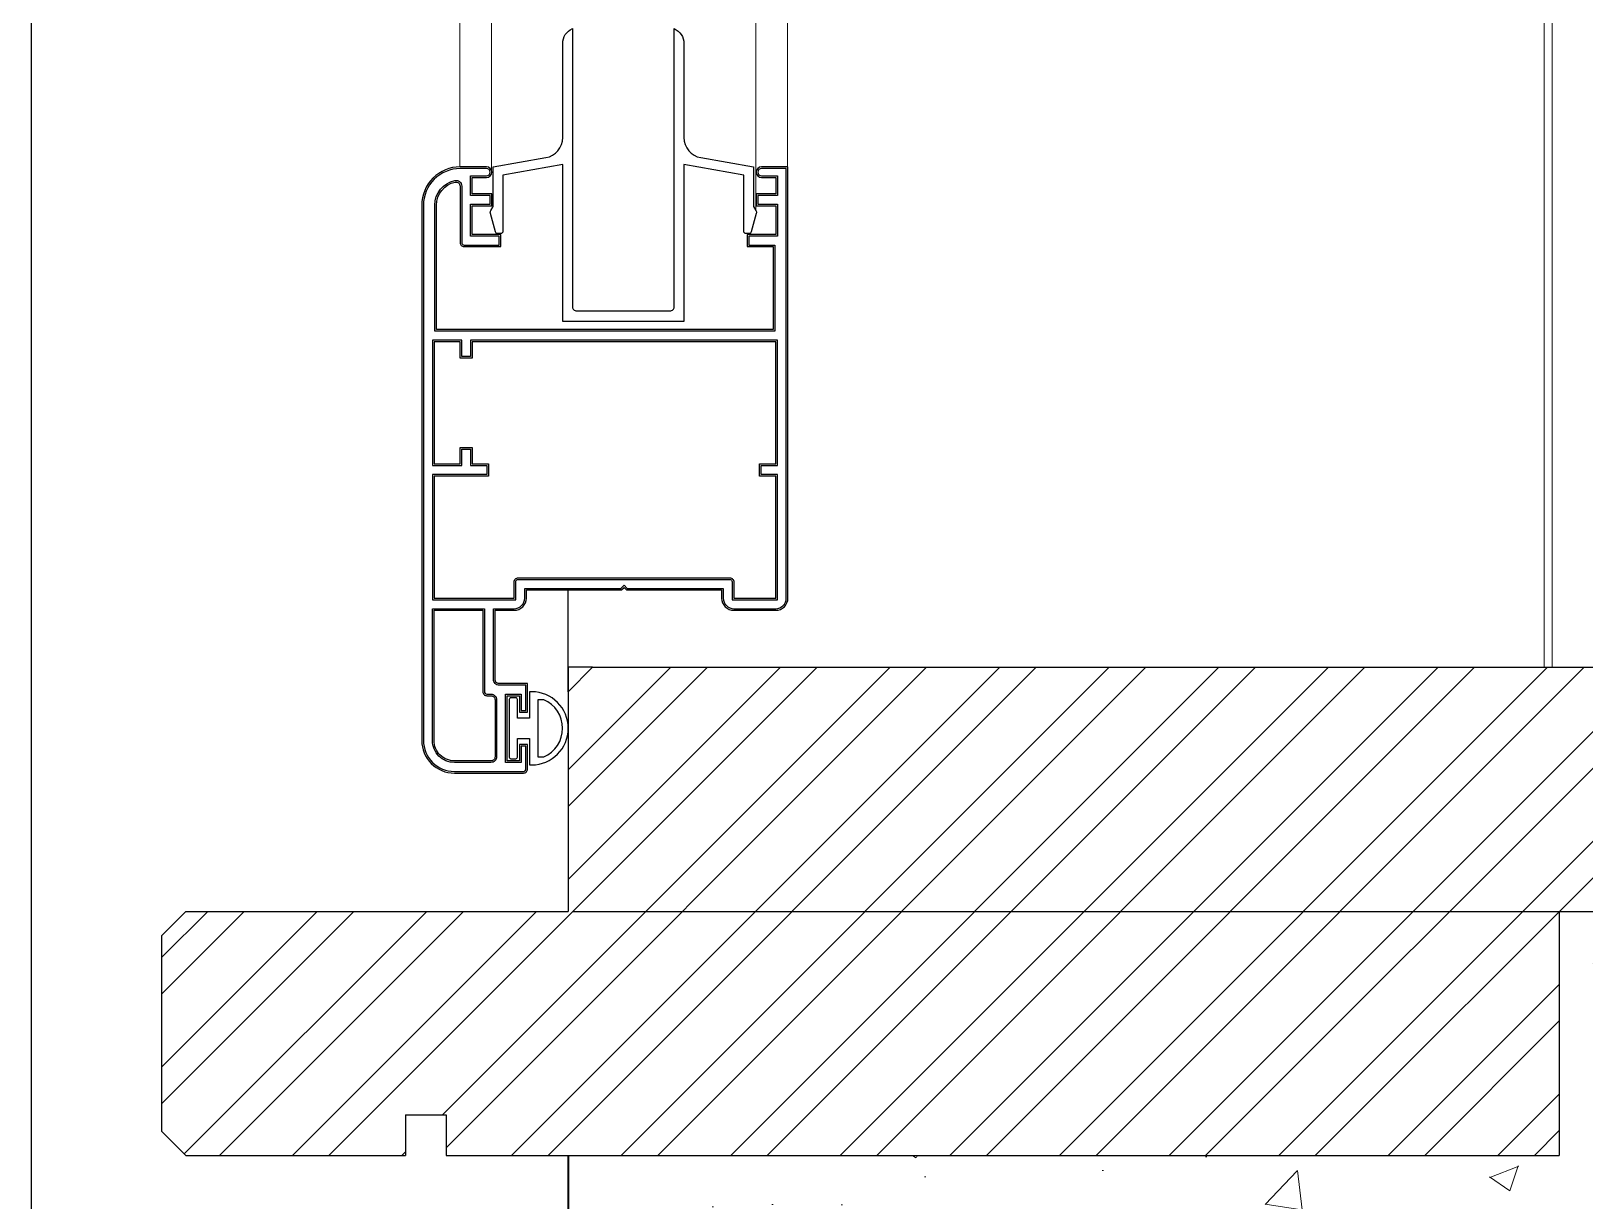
# Model space of a CAD drawing. Header units: millimetres. Extents: x 1251.1 to 1334.1, y 1577.6 to 1641.3.
# Drawn here: x 1284.4596 to 1284.6171, y 1598.1579 to 1598.2765 of the extents above; entities that cross this region are included whole.
import ezdxf

# ---------------------------------------------------------------- set-up
doc = ezdxf.new("R2010")
doc.units = ezdxf.units.MM
doc.linetypes.add('CONTINUA', pattern=[0])
doc.linetypes.add('TRATTOPUNTO', pattern=[1, 0.5, -0.25, 0, -0.25])
doc.layers.add('MURATURA', color=140, linetype='Continuous')
for name, color, linetype, lineweight in [('MURATURA sezioni - section wall', 7, 'Continuous', 40), ('PROIEZIONI finissime - fine lines', 251, 'Continuous', 9), ('SEZIONI medie - small section', 2, 'Continuous', 25), ('TRATTEGGIO - hatch', 252, 'Continuous', 20)]:
    doc.layers.add(name, color=color, linetype=linetype, lineweight=lineweight)

msp = doc.modelspace()

# ---------------------------------------------------------------- hatches: boundary and pattern name
at = {"layer": 'TRATTEGGIO - hatch'}
h = msp.add_hatch(dxfattribs=at)
h.set_pattern_fill('AR-CONC', color=256, scale=0.004123, style=0)
h.set_pattern_definition([(50, (1281.802382, 1597.982252), (0.02957362, -0.00258736), [0.00309235, -0.03401588]), (355, (1281.802382, 1597.982252), (-0.0057209, 0.0310139), [0.00247388, -0.0272127]), (100.4514, (1281.804846, 1597.982037), (0.02385274, 0.02842654), [0.0026281, -0.02890905]), (46.1842, (1281.802382, 1597.9905), (0.0440038, -0.00682458), [0.0046385, -0.0510238]), (96.6356, (1281.80605, 1597.98993), (0.0385374, 0.0401642), [0.00394214, -0.0433636]), (351.1842, (1281.80238, 1597.9905), (0.0385374, 0.04016425), [0.0037108, -0.04081906]), (21, (1281.806505, 1597.988437), (0.0246113, -0.01660053), [0.00309235, -0.03401588]), (326, (1281.806505, 1597.988437), (0.01003222, 0.02989893), [0.00247388, -0.0272127]), (71.4514, (1281.808556, 1597.987054), (0.03464353, 0.01329837), [0.0026281, -0.02890905]), (37.5, (1281.802382, 1597.982252), (0.000501368, 0.01372567), [0, -0.02688285, 0, -0.02762502, 0, -0.02731578]), (7.5, (1281.802382, 1597.982252), (0.01084672, 0.016262136), [0, -0.01575038, 0, -0.02626438, 0, -0.01041092]), (327.5, (1281.793187, 1597.982252), (0.02201023, -0.00092997), [0, -0.01030784, 0, -0.03216047, 0, -0.04267447]), (317.5, (1281.789064, 1597.982252), (0.02404557, 0.00412747), [0, -0.0134002, 0, -0.02135785, 0, -0.03030506])])
edge = h.paths.add_edge_path()
edge.add_spline(control_points=[(1284.71969, 1598.16283), (1284.7191, 1598.165), (1284.71547, 1598.17415), (1284.70663, 1598.17657), (1284.70816, 1598.18577), (1284.70854, 1598.18727)], knot_values=[25.959118, 25.959118, 25.959118, 25.959118, 31.7746, 52.716638, 56.514466, 56.514466, 56.514466, 56.514466], degree=3, periodic=0)
edge.add_line((1284.70854, 1598.18727), (1284.61454, 1598.18727))
edge.add_line((1284.61454, 1598.18727), (1284.61454, 1598.16254))
edge.add_line((1284.61454, 1598.16254), (1284.71939, 1598.16254))
edge.add_line((1284.71939, 1598.16254), (1284.71969, 1598.16283))
h = msp.add_hatch(dxfattribs=at)
h.set_pattern_fill('AR-CONC', color=256, scale=0.000164925, style=0)
h.set_pattern_definition([(50, (1283.595557, 1598.34945), (0.0300469, -0.00262876), [0.0031418, -0.0345601]), (355, (1283.595557, 1598.34945), (-0.0058124, 0.0315101), [0.0025135, -0.0276481]), (100.451, (1283.59806, 1598.34923), (0.0242346, 0.0288812), [0.00267014, -0.0293716]), (46.1842, (1283.595557, 1598.35783), (0.0447078, -0.0069339), [0.0047127, -0.0518402]), (96.6356, (1283.599283, 1598.35725), (0.039154, 0.0408068), [0.0040052, -0.0440574]), (351.184, (1283.595557, 1598.35783), (0.039154, 0.0408067), [0.0037702, -0.0414722]), (21, (1283.599747, 1598.355734), (0.02500516, -0.0168662), [0.0031418, -0.0345601]), (326, (1283.599747, 1598.355734), (0.0101927, 0.0303773), [0.0025135, -0.0276481]), (71.4514, (1283.60183, 1598.35433), (0.0351978, 0.0135112), [0.00267014, -0.0293716]), (37.5, (1283.595557, 1598.34945), (0.00050939, 0.01394528), [0, -0.02731298, 0, -0.02806702, 0, -0.02775284]), (7.5, (1283.595557, 1598.34945), (0.01102027, 0.01652233), [0, -0.0160024, 0, -0.02668461, 0, -0.0105775]), (327.5, (1283.586216, 1598.34945), (0.02236234, -0.00094482), [0, -0.01047277, 0, -0.03267504, 0, -0.04335726]), (317.5, (1283.582027, 1598.34945), (0.02443028, 0.00419348), [0, -0.0136146, 0, -0.02169958, 0, -0.03078994])])
edge = h.paths.add_edge_path()
edge.add_line((1284.51409, 1598.16254), (1284.51409, 1598.09126))
edge.add_spline(control_points=[(1284.51409, 1598.09126), (1284.52907, 1598.10186), (1284.57533, 1598.13458), (1284.66615, 1598.09399), (1284.70532, 1598.14408), (1284.71976, 1598.16254)], knot_values=[0, 0, 0, 0, 64.664479, 199.615519, 278.3914, 278.3914, 278.3914, 278.3914], degree=3, periodic=0)
edge.add_line((1284.71976, 1598.16254), (1284.51409, 1598.16254))

# ---------------------------------------------------------------- linework, layer by layer
at = {"layer": 'MURATURA', "linetype": 'ByBlock'}
msp.add_line((1284.45964, 1600.52184), (1284.45964, 1597.52184), dxfattribs=at)
at = {"layer": 'MURATURA sezioni - section wall'}
msp.add_line((1284.51409, 1598.16254), (1284.51409, 1598.09126), dxfattribs=at)
at = {"layer": 'MURATURA sezioni - section wall', "linetype": 'TRATTOPUNTO', "ltscale": 0.02}
msp.add_spline([(1284.51409, 1598.09126), (1284.56102, 1598.11657), (1284.6723, 1598.11819), (1284.71976, 1598.16254)], degree=3, dxfattribs=at)
at = {"layer": 'PROIEZIONI finissime - fine lines'}
for p, q in [((1284.61383, 1599.45308), (1284.61383, 1598.21201)), ((1284.613, 1599.44895), (1284.613, 1598.21201)), ((1284.53631, 1599.44195), (1284.53631, 1598.26273)), ((1284.5063, 1599.39878), (1284.5063, 1598.2624)), ((1284.5331, 1599.39878), (1284.5331, 1598.25832)), ((1284.50308, 1599.39824), (1284.50308, 1598.26273))]:
    msp.add_line(p, q, dxfattribs=at)
at = {"layer": 'SEZIONI medie - small section'}
for p, q in [((1284.51409, 1598.21201), (1284.51409, 1598.21985)), ((1284.51409, 1598.21201), (1284.51409, 1598.20129)), ((1284.51656, 1598.21201), (1284.51409, 1598.21201)), ((1284.51409, 1598.20954), (1284.51409, 1598.21201)), ((1284.51656, 1598.21201), (1284.7433, 1598.21201)), ((1284.51409, 1598.20954), (1284.51409, 1598.18727)), ((1284.47533, 1598.18727), (1284.47286, 1598.1848)), ((1284.47533, 1598.18727), (1284.51409, 1598.18727)), ((1284.51457, 1598.18727), (1284.61454, 1598.18727)), ((1284.61454, 1598.18727), (1284.61454, 1598.16254)), ((1284.61454, 1598.18727), (1284.72723, 1598.18727)), ((1284.47286, 1598.1848), (1284.47286, 1598.16501)), ((1284.4976, 1598.16666), (1284.4976, 1598.16254)), ((1284.4976, 1598.16666), (1284.50172, 1598.16666)), ((1284.50172, 1598.16666), (1284.50172, 1598.16254)), ((1284.47286, 1598.16501), (1284.47533, 1598.16254)), ((1284.47533, 1598.16254), (1284.4976, 1598.16254)), ((1284.49723, 1598.16254), (1284.4976, 1598.1629)), ((1284.50172, 1598.16254), (1284.61454, 1598.16254))]:
    msp.add_line(p, q, dxfattribs=at)
at = {"layer": 'SEZIONI medie - small section', "linetype": 'CONTINUA'}
msp.add_lwpolyline([(1284.51352, 1598.26297), (1284.50746, 1598.2619), (1284.50746, 1598.25621, -0.414214), (1284.50722, 1598.25597), (1284.50694, 1598.25597, -0.339454), (1284.5067, 1598.25615), (1284.5062, 1598.258, -0.198912), (1284.50624, 1598.25832), (1284.50647, 1598.25872), (1284.50647, 1598.26273), (1284.51182, 1598.26367, 0.36397), (1284.51352, 1598.2657), (1284.51352, 1598.27524, -0.298217), (1284.51451, 1598.27675), (1284.51451, 1598.24854, 0.414214), (1284.51493, 1598.24813), (1284.52441, 1598.24813, 0.414214), (1284.52482, 1598.24854), (1284.52482, 1598.27675, -0.298217), (1284.52581, 1598.27524), (1284.52581, 1598.2657, 0.36397), (1284.52752, 1598.26367), (1284.53286, 1598.26273), (1284.53286, 1598.25872), (1284.5331, 1598.25832, -0.198912), (1284.53314, 1598.258), (1284.53264, 1598.25615, -0.339454), (1284.5324, 1598.25597), (1284.53212, 1598.25597, -0.414214), (1284.53187, 1598.25621), (1284.53187, 1598.2619), (1284.52581, 1598.26297), (1284.52581, 1598.24706), (1284.51352, 1598.24706)], format="xyb", close=True, dxfattribs=at)
at = {"layer": 'SEZIONI medie - small section'}
for points in [[(1284.50955, 1598.20129, 0.414214), (1284.50996, 1598.20171), (1284.50996, 1598.20418), (1284.50914, 1598.20418), (1284.50914, 1598.20253), (1284.5079, 1598.20253), (1284.5079, 1598.20913), (1284.50914, 1598.20913), (1284.50914, 1598.20748), (1284.50996, 1598.20748), (1284.50996, 1598.21036), (1284.50708, 1598.21036, -0.414214), (1284.50667, 1598.21078), (1284.50667, 1598.21779), (1284.5086, 1598.21779, 0.414214), (1284.50984, 1598.21902), (1284.50984, 1598.21985), (1284.51949, 1598.21985), (1284.51974, 1598.2201), (1284.51998, 1598.21985), (1284.52963, 1598.21985), (1284.52963, 1598.21902, 0.414214), (1284.53087, 1598.21779), (1284.53512, 1598.21779, 0.414214), (1284.53635, 1598.21902), (1284.53635, 1598.26273), (1284.53367, 1598.26273, 1), (1284.53367, 1598.26166), (1284.53512, 1598.26166), (1284.53512, 1598.26001), (1284.53314, 1598.26001), (1284.53314, 1598.25877), (1284.53512, 1598.25877), (1284.53512, 1598.25588), (1284.53223, 1598.25588), (1284.53223, 1598.25465), (1284.53487, 1598.25465), (1284.53487, 1598.24624), (1284.50073, 1598.24624), (1284.50073, 1598.25885, -0.353997), (1284.50262, 1598.26119, -0.477108), (1284.50312, 1598.26079), (1284.50312, 1598.25506, 0.414214), (1284.50353, 1598.25465), (1284.50724, 1598.25465), (1284.50724, 1598.25588), (1284.50436, 1598.25588), (1284.50436, 1598.25877), (1284.50634, 1598.25877), (1284.50634, 1598.26001), (1284.50436, 1598.26001), (1284.50436, 1598.26166), (1284.5058, 1598.26166, 1), (1284.5058, 1598.26273), (1284.50312, 1598.26273, 0.414214), (1284.49924, 1598.25885), (1284.49924, 1598.20459, 0.414214), (1284.50254, 1598.20129)], [(1284.50955, 1598.20146, 0.414214), (1284.5098, 1598.20171), (1284.5098, 1598.20401), (1284.50931, 1598.20401), (1284.50931, 1598.20237), (1284.50774, 1598.20237), (1284.50774, 1598.20929), (1284.50931, 1598.20929), (1284.50931, 1598.20764), (1284.5098, 1598.20764), (1284.5098, 1598.2102), (1284.50708, 1598.2102, -0.414214), (1284.5065, 1598.21078), (1284.5065, 1598.21795), (1284.5086, 1598.21795, 0.414214), (1284.50968, 1598.21902), (1284.50968, 1598.22001), (1284.51942, 1598.22001), (1284.51974, 1598.22033), (1284.52005, 1598.22001), (1284.5298, 1598.22001), (1284.5298, 1598.21902, 0.414214), (1284.53087, 1598.21795), (1284.53512, 1598.21795, 0.414214), (1284.53619, 1598.21902), (1284.53619, 1598.26256), (1284.53367, 1598.26256, 1), (1284.53367, 1598.26182), (1284.53528, 1598.26182), (1284.53528, 1598.25984), (1284.5333, 1598.25984), (1284.5333, 1598.25894), (1284.53528, 1598.25894), (1284.53528, 1598.25572), (1284.53239, 1598.25572), (1284.53239, 1598.25481), (1284.53503, 1598.25481), (1284.53503, 1598.24607), (1284.50056, 1598.24607), (1284.50056, 1598.25885, -0.353997), (1284.50259, 1598.26135, -0.477108), (1284.50329, 1598.26079), (1284.50329, 1598.25506, 0.414214), (1284.50353, 1598.25481), (1284.50708, 1598.25481), (1284.50708, 1598.25572), (1284.50419, 1598.25572), (1284.50419, 1598.25894), (1284.50617, 1598.25894), (1284.50617, 1598.25984), (1284.50419, 1598.25984), (1284.50419, 1598.26182), (1284.5058, 1598.26182, 1), (1284.5058, 1598.26256), (1284.50312, 1598.26256, 0.414214), (1284.49941, 1598.25885), (1284.49941, 1598.20459, 0.414214), (1284.50254, 1598.20146)], [(1284.50032, 1598.23156), (1284.50032, 1598.21886), (1284.50877, 1598.21886), (1284.50877, 1598.22067, -0.414214), (1284.50902, 1598.22092), (1284.53046, 1598.22092, -0.414214), (1284.5307, 1598.22067), (1284.5307, 1598.21886), (1284.53528, 1598.21886), (1284.53528, 1598.23156), (1284.53363, 1598.23156), (1284.53363, 1598.23246), (1284.53528, 1598.23246), (1284.53528, 1598.24516), (1284.50419, 1598.24516), (1284.50419, 1598.24351), (1284.50329, 1598.24351), (1284.50329, 1598.24516), (1284.50032, 1598.24516), (1284.50032, 1598.23246), (1284.50329, 1598.23246), (1284.50329, 1598.23411), (1284.50419, 1598.23411), (1284.50419, 1598.23246), (1284.50584, 1598.23246), (1284.50584, 1598.23156)], [(1284.50048, 1598.23139), (1284.50048, 1598.21902), (1284.5086, 1598.21902), (1284.5086, 1598.22067, -0.414214), (1284.50902, 1598.22108), (1284.53046, 1598.22108, -0.414214), (1284.53087, 1598.22067), (1284.53087, 1598.21902), (1284.53512, 1598.21902), (1284.53512, 1598.23139), (1284.53347, 1598.23139), (1284.53347, 1598.23263), (1284.53512, 1598.23263), (1284.53512, 1598.245), (1284.50436, 1598.245), (1284.50436, 1598.24335), (1284.50312, 1598.24335), (1284.50312, 1598.245), (1284.50048, 1598.245), (1284.50048, 1598.23263), (1284.50312, 1598.23263), (1284.50312, 1598.23428), (1284.50436, 1598.23428), (1284.50436, 1598.23263), (1284.50601, 1598.23263), (1284.50601, 1598.23139)], [(1284.50254, 1598.20237, -0.414214), (1284.50032, 1598.20459), (1284.50032, 1598.21795), (1284.50559, 1598.21795), (1284.50559, 1598.20954, 0.414214), (1284.50584, 1598.20929), (1284.50625, 1598.20929, -0.414214), (1284.50683, 1598.20872), (1284.50683, 1598.20294, -0.414214), (1284.50625, 1598.20237)], [(1284.50254, 1598.20253, -0.414214), (1284.50048, 1598.20459), (1284.50048, 1598.21779), (1284.50543, 1598.21779), (1284.50543, 1598.20954, 0.414214), (1284.50584, 1598.20913), (1284.50625, 1598.20913, -0.414214), (1284.50667, 1598.20872), (1284.50667, 1598.20294, -0.414214), (1284.50625, 1598.20253)], [(1284.50893, 1598.2029), (1284.50893, 1598.2048), (1284.51017, 1598.2048), (1284.51017, 1598.20212), (1284.51038, 1598.20212, 1), (1284.51038, 1598.20954), (1284.51017, 1598.20954), (1284.51017, 1598.20686), (1284.50893, 1598.20686), (1284.50893, 1598.20876, 0.414214), (1284.50877, 1598.20892), (1284.50827, 1598.20892, 0.414214), (1284.50811, 1598.20876), (1284.50811, 1598.2029, 0.414214), (1284.50827, 1598.20274), (1284.50877, 1598.20274, 0.414214)], [(1284.5116, 1598.20872), (1284.511, 1598.20872), (1284.511, 1598.20294), (1284.5116, 1598.20294, 0.662896)]]:
    msp.add_lwpolyline(points, format="xyb", close=True, dxfattribs=at)
at = {"layer": 'TRATTEGGIO - hatch'}
for p, q in [((1284.48983, 1598.16254), (1284.5393, 1598.21201)), ((1284.50135, 1598.16666), (1284.54671, 1598.21201)), ((1284.50172, 1598.16332), (1284.55041, 1598.21201)), ((1284.50834, 1598.16254), (1284.55782, 1598.21201)), ((1284.51204, 1598.16254), (1284.56152, 1598.21201)), ((1284.51409, 1598.1905), (1284.5356, 1598.21201)), ((1284.51656, 1598.21201), (1284.51409, 1598.20954)), ((1284.51409, 1598.19791), (1284.5282, 1598.21201)), ((1284.51409, 1598.20161), (1284.52449, 1598.21201)), ((1284.51945, 1598.16254), (1284.56893, 1598.21201)), ((1284.52315, 1598.16254), (1284.57263, 1598.21201)), ((1284.53056, 1598.16254), (1284.58003, 1598.21201)), ((1284.53426, 1598.16254), (1284.58374, 1598.21201)), ((1284.54166, 1598.16254), (1284.59114, 1598.21201)), ((1284.54537, 1598.16254), (1284.59484, 1598.21201)), ((1284.55277, 1598.16254), (1284.60225, 1598.21201)), ((1284.55647, 1598.16254), (1284.60595, 1598.21201)), ((1284.56388, 1598.16254), (1284.61336, 1598.21201)), ((1284.56758, 1598.16254), (1284.61706, 1598.21201)), ((1284.57499, 1598.16254), (1284.62447, 1598.21201)), ((1284.57869, 1598.16254), (1284.62817, 1598.21201)), ((1284.5861, 1598.16254), (1284.63557, 1598.21201)), ((1284.5898, 1598.16254), (1284.63928, 1598.21201)), ((1284.47286, 1598.17889), (1284.48124, 1598.18727)), ((1284.47286, 1598.18259), (1284.47754, 1598.18727)), ((1284.47286, 1598.16778), (1284.49235, 1598.18727)), ((1284.47286, 1598.17148), (1284.48865, 1598.18727)), ((1284.47517, 1598.16269), (1284.49975, 1598.18727)), ((1284.47872, 1598.16254), (1284.50346, 1598.18727)), ((1284.48612, 1598.16254), (1284.51086, 1598.18727)), ((1284.5972, 1598.16254), (1284.61454, 1598.17987)), ((1284.60091, 1598.16254), (1284.61454, 1598.17617)), ((1284.60831, 1598.16254), (1284.61454, 1598.16876)), ((1284.61202, 1598.16254), (1284.61454, 1598.16506))]:
    msp.add_line(p, q, dxfattribs=at)

doc.saveas('drawing.dxf')
